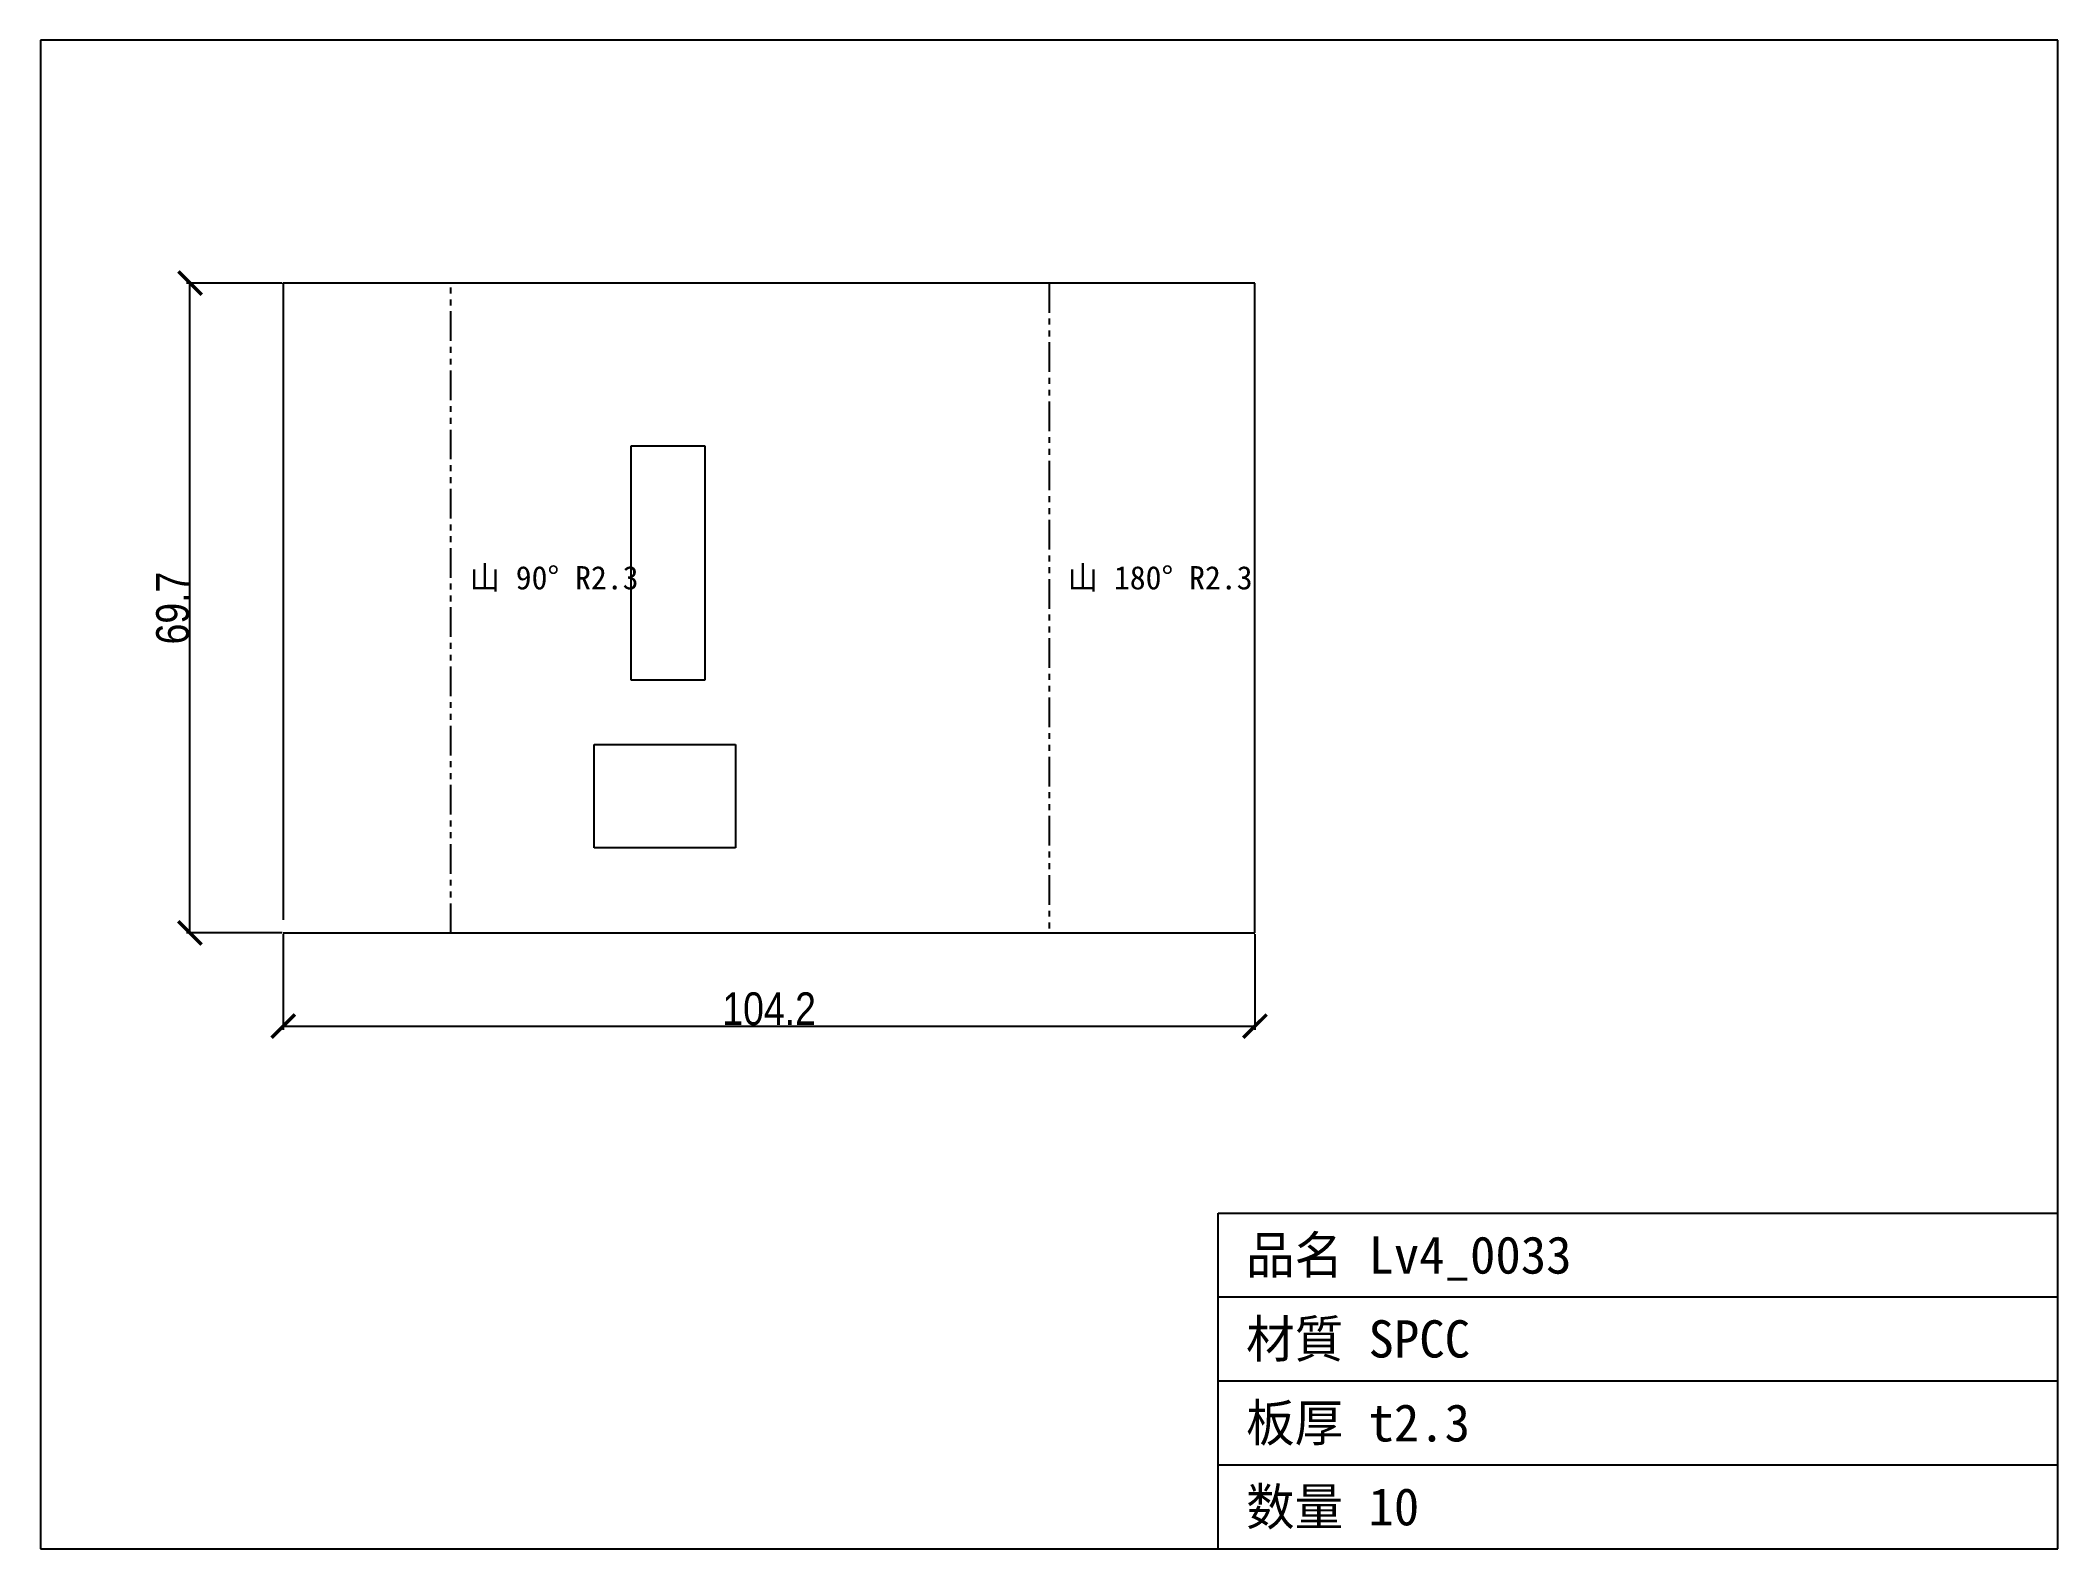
# Model space of a CAD drawing. Header units: millimetres. Extents: x -47 to 170, y -66 to 96.
import ezdxf

# ---------------------------------------------------------------- set-up
doc = ezdxf.new("R2010")
doc.units = ezdxf.units.MM
doc.linetypes.add('PHANTOM', pattern=[6.35, 3.175, -0.635, 0.635, -0.635, 0.635, -0.635])
for name, color, linetype in [('図枠', 7, 'Continuous'), ('外形', 7, 'Continuous'), ('寸法', 7, 'Continuous'), ('文字', 7, 'Continuous'), ('曲げ線', 7, 'Continuous')]:
    doc.layers.add(name, color=color, linetype=linetype)
doc.styles.add('OpenSansCondensed-Light', font='OpenSansCondensed-Light.ttf')
doc.dimstyles.new('EZDXF', dxfattribs={"dimtxt": 0.25, "dimasz": 0.175, "dimexe": 0.375, "dimexo": 0.125, "dimgap": 0.1, "dimtad": 1, "dimlfac": 100, "dimzin": 12, "dimdsep": 46, "dimtxsty": 'OpenSansCondensed-Light', "dimblk": 'ARCHTICK', "dimcen": 2.5, "dimazin": 3, "dimtfac": 0.5, "dimtmove": 2, "dimatfit": 3})

# ---------------------------------------------------------------- blocks, each defined once
blk = doc.blocks.new('_ARCHTICK')
at = {"color": 0, "linetype": 'BYBLOCK', "const_width": 0.15}
blk.add_lwpolyline([(-0.5, -0.5), (0.5, 0.5)], dxfattribs=at)

msp = doc.modelspace()

# ---------------------------------------------------------------- linework, layer by layer
at = {"layer": '図枠'}
for p, q in [((169.53, 95.74), (-46.72, 95.74)), ((-46.72, 95.74), (-46.72, -66.04)), ((169.53, -66.04), (169.53, 95.74)), ((79.53, -66.04), (79.53, -30.04)), ((79.53, -30.04), (169.53, -30.04)), ((79.53, -39.04), (169.53, -39.04)), ((79.53, -48.04), (169.53, -48.04)), ((79.53, -57.04), (169.53, -57.04)), ((-46.72, -66.04), (169.53, -66.04))]:
    msp.add_line(p, q, dxfattribs=at)
at = {"layer": '外形'}
for p, q in [((-20.68, 69.7), (-20.68, 1.4)), ((83.48, 69.7), (-20.68, 69.7)), ((83.48, 0), (83.48, 69.7)), ((16.62, 27.11), (16.62, 52.23)), ((16.62, 52.23), (24.51, 52.23)), ((24.51, 52.23), (24.51, 27.11)), ((24.51, 27.11), (16.62, 27.11)), ((12.63, 9.14), (12.63, 20.21)), ((12.63, 20.21), (27.81, 20.21)), ((27.81, 20.21), (27.81, 9.14)), ((27.81, 9.14), (12.63, 9.14)), ((-20.68, 0), (83.48, 0))]:
    msp.add_line(p, q, dxfattribs=at)
at = {"layer": '曲げ線', "color": 3, "linetype": 'PHANTOM'}
for p, q in [((-2.71, 0), (-2.71, 69.7)), ((61.41, 69.7), (61.41, 0))]:
    msp.add_line(p, q, dxfattribs=at)

# ---------------------------------------------------------------- texts
at = {"layer": '文字'}
for s, height, p in [('山 90° R2.3', 2.5, (-0.71, 36.85)), ('山 180° R2.3', 2.5, (63.41, 36.85)), ('品名 Lv4_0033', 4, (82.53, -36.54)), ('材質 SPCC', 4, (82.53, -45.54)), ('板厚 t2.3', 4, (82.53, -54.54)), ('数量 10', 4, (82.53, -63.54))]:
    msp.add_text(s, height=height, dxfattribs=at).set_placement(p)

# ---------------------------------------------------------------- dimensions: what is measured, and where the dimension line sits
at = {"layer": '寸法'}
msp.add_linear_dim(base=(-30.68, 0), p1=(-20.68, 0), p2=(-20.68, 69.7), angle=90, dimstyle='EZDXF', override={"dimtxt": 3.5, "dimasz": 2.5, "dimdec": 1, "dimlfac": 1}, dxfattribs=at).render()
msp.add_linear_dim(base=(-20.68, -10), p1=(-20.68, 0), p2=(83.48, 0), dimstyle='EZDXF', override={"dimtxt": 3.5, "dimasz": 2.5, "dimdec": 1, "dimlfac": 1}, dxfattribs=at).render()

doc.saveas('drawing.dxf')
